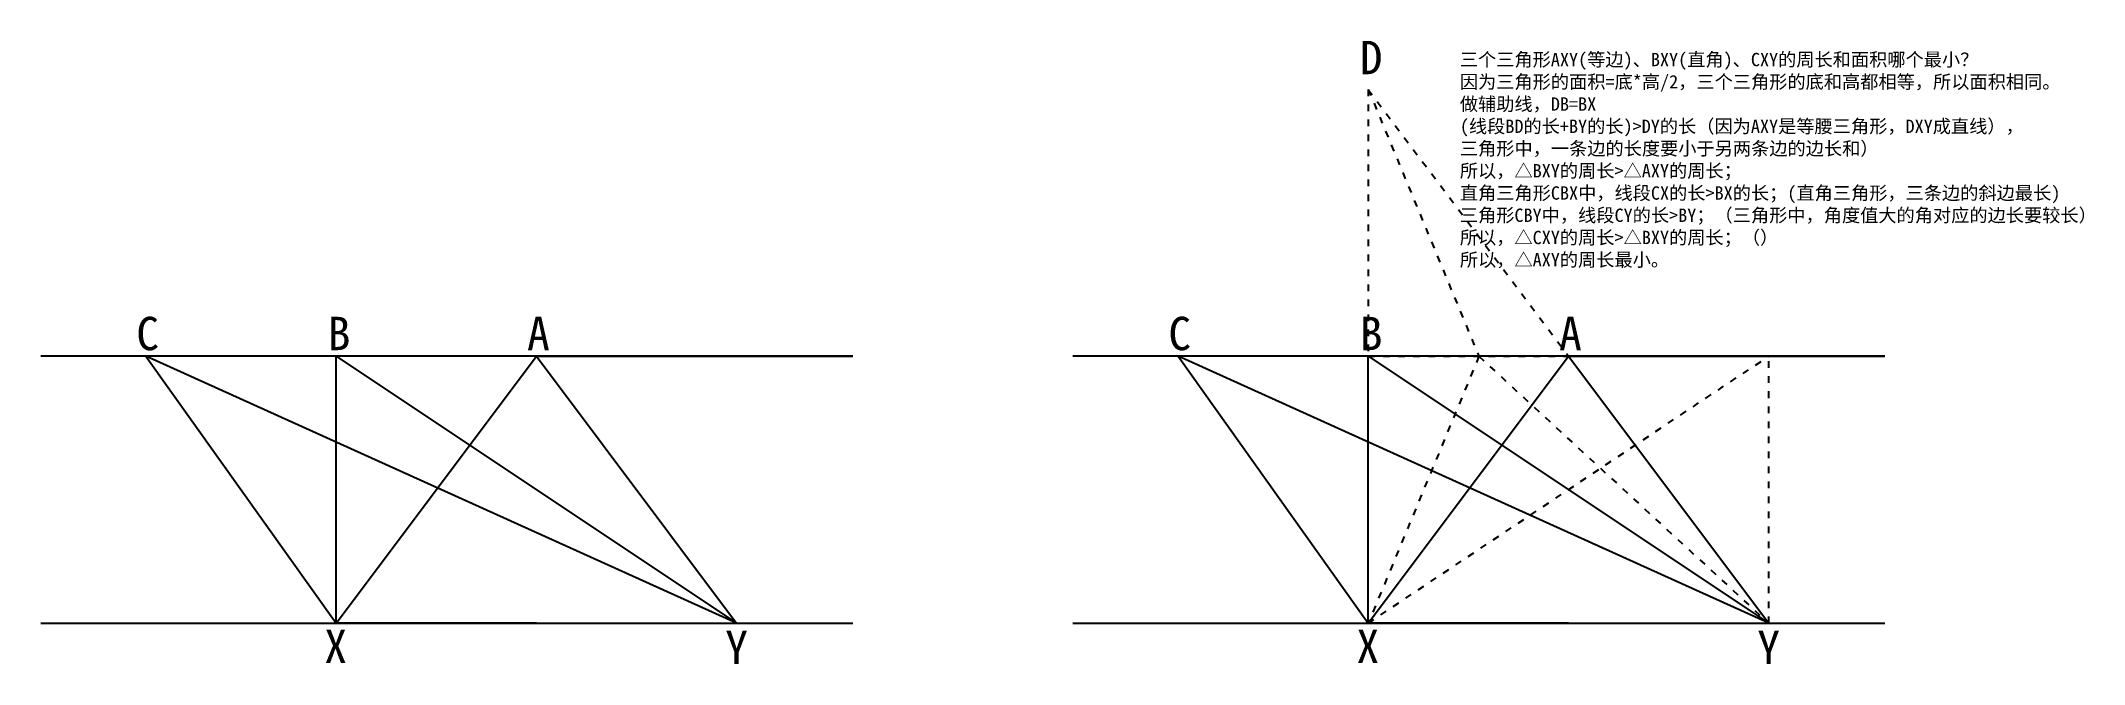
# Model space of a CAD drawing. Header units: millimetres. Extents: x 4406 to 4436.6, y 2843.8 to 2853.2.
import ezdxf

# ---------------------------------------------------------------- set-up
doc = ezdxf.new("R2010")
doc.units = ezdxf.units.MM
doc.header["$LTSCALE"] = 0.5
doc.linetypes.add('DOT', pattern=[0.25, 0, -0.25])
doc.styles.add('w', font='', dxfattribs={"height": 2})
doc.styles.get('w').set_extended_font_data('SimSun')

msp = doc.modelspace()

# ---------------------------------------------------------------- linework, layer by layer
at = {"color": 3, "linetype": 'DOT'}
msp.add_line((4425.867, 2852.44), (4428.867, 2848.44), dxfattribs=at)
at = {"color": 1, "linetype": 'DOT'}
msp.add_line((4425.867, 2852.44), (4425.867, 2848.44), dxfattribs=at)
at = {"linetype": 'DOT'}
for p, q in [((4425.867, 2852.44), (4427.525, 2848.44)), ((4425.867, 2844.44), (4431.867, 2848.44)), ((4425.867, 2848.44), (4431.867, 2848.44)), ((4431.867, 2848.44), (4425.867, 2848.44)), ((4427.525, 2848.44), (4425.867, 2844.44)), ((4427.525, 2848.44), (4431.867, 2844.44)), ((4431.867, 2844.44), (4431.867, 2848.44))]:
    msp.add_line(p, q, dxfattribs=at)
for p, q in [((4418.142, 2848.44), (4405.975, 2848.44)), ((4413.4, 2848.44), (4418.142, 2848.44)), ((4433.609, 2848.44), (4421.441, 2848.44)), ((4428.867, 2848.44), (4433.609, 2848.44)), ((4405.975, 2844.44), (4418.142, 2844.44)), ((4413.4, 2844.44), (4410.4, 2844.44)), ((4413.4, 2844.44), (4416.4, 2844.44)), ((4421.441, 2844.44), (4433.609, 2844.44)), ((4428.867, 2844.44), (4425.867, 2844.44)), ((4428.867, 2844.44), (4431.867, 2844.44))]:
    msp.add_line(p, q)
at = {"color": 5}
for p, q in [((4416.4, 2844.44), (4407.55, 2848.44)), ((4407.55, 2848.44), (4410.4, 2844.44)), ((4431.867, 2844.44), (4423.017, 2848.44)), ((4423.017, 2848.44), (4425.867, 2844.44))]:
    msp.add_line(p, q, dxfattribs=at)
at = {"color": 3}
for p, q in [((4410.4, 2844.44), (4413.4, 2848.44)), ((4413.4, 2848.44), (4416.4, 2844.44)), ((4425.867, 2844.44), (4428.867, 2848.44)), ((4428.867, 2848.44), (4431.867, 2844.44))]:
    msp.add_line(p, q, dxfattribs=at)
at = {"color": 1}
for p, q in [((4410.4, 2844.44), (4410.4, 2848.44)), ((4410.4, 2848.44), (4416.4, 2844.44)), ((4425.867, 2844.44), (4425.867, 2848.44)), ((4425.867, 2848.44), (4431.867, 2844.44))]:
    msp.add_line(p, q, dxfattribs=at)

# ---------------------------------------------------------------- texts
at = {"linetype": 'DOT', "attachment_point": 1, "style": 'w'}
for s, insert, char_height, width in [('D', (4425.74, 2853.168), 0.5, 0.69839), ('三个三角形AXY(等边)、BXY(直角)、CXY的周长和面积哪个最小？\\P因为三角形的面积=底*高/2，三个三角形的底和高都相等，所以面积相同。\\P做辅助线，DB=BX\\P(线段BD的长+BY的长)>DY的长（因为AXY是等腰三角形，DXY成直线），\\P三角形中，一条边的长度要小于另两条边的边长和）\\P所以，△BXY的周长>△AXY的周长；\\P直角三角形CBX中，线段CX的长>BX的长；(直角三角形，三条边的斜边最长)\\P三角形CBY中，线段CY的长>BY；（三角形中，角度值大的角对应的边长要较长）\\P所以，△CXY的周长>△BXY的周长；（）\\P所以，△AXY的周长最小。', (4427.239, 2852.988), 0.2, 9.85174), ('C', (4407.405, 2849.032), 0.5, 0.69839), ('B', (4410.274, 2849.032), 0.5, 0.69839), ('A', (4413.261, 2849.032), 0.5, 0.69839), ('C', (4422.871, 2849.032), 0.5, 0.69839), ('B', (4425.74, 2849.032), 0.5, 0.69839), ('A', (4428.727, 2849.032), 0.5, 0.69839), ('X', (4410.223, 2844.343), 0.5, 0.69839), ('Y', (4416.231, 2844.326), 0.5, 0.69839), ('X', (4425.69, 2844.343), 0.5, 0.69839), ('Y', (4431.697, 2844.326), 0.5, 0.69839)]:
    msp.add_mtext(s, dxfattribs=dict(at, insert=insert, char_height=char_height, width=width))

doc.saveas('drawing.dxf')
